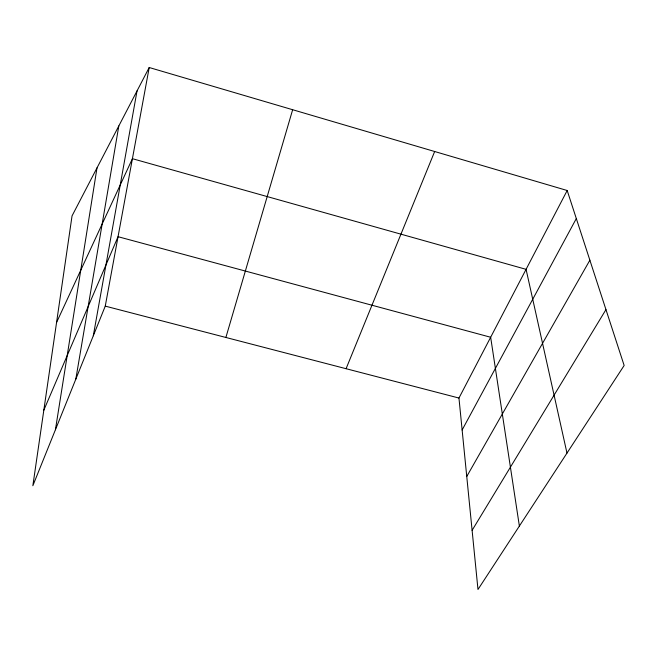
<?xml version="1.0" encoding="UTF-8"?>
<svg xmlns="http://www.w3.org/2000/svg" width="657" height="657" viewBox="0 0 657 657"><rect width="100%" height="100%" fill="white"/><g stroke="black" fill="none" stroke-linecap="round" stroke-linejoin="round"><path stroke-width="0.99" d="M55.418 429.752L96.998 167.896M75.81 379.171L118.818 125.93M93.302 335.784L137.026 90.929M149.205 67.515L72.048 215.874L32.85 485.737L105.26 306.121L149.205 67.515L567.188 190.505L624.15 365.489L477.984 589.485L458.956 398.043L567.188 190.505M225.885 337.468L292.652 109.727M346.075 368.708L434.663 151.504M43.822 410.198L118.046 236.701L490.656 337.255L519.375 526.06M56.568 322.447L132.41 158.69L526.076 269.337L566.983 453.1M462.126 429.99L576.32 218.559M466.749 476.489L589.871 260.197M472.104 530.33L605.959 309.619M105.26 306.121L458.956 398.043"/></g></svg>
